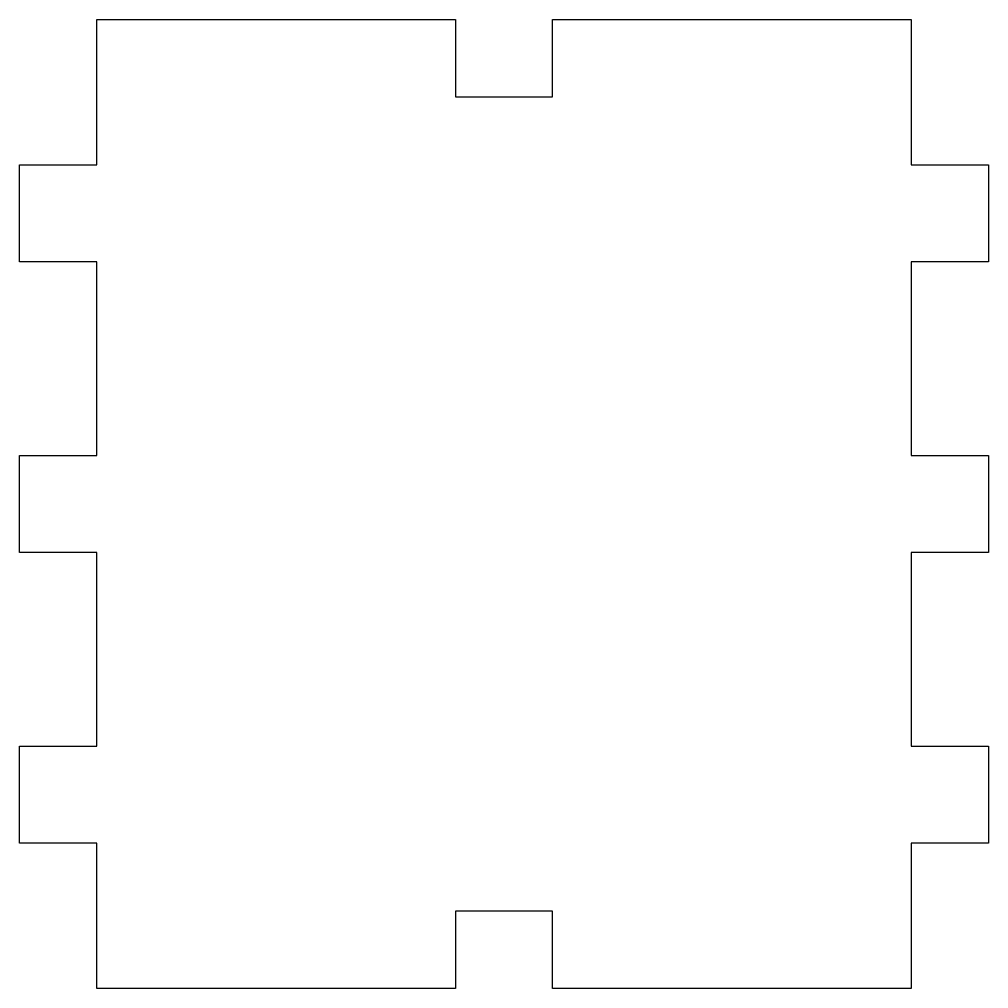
# Model space of a CAD drawing. Header units: millimetres. Extents: x 0 to 50, y -50 to 0.
import ezdxf

# ---------------------------------------------------------------- set-up
doc = ezdxf.new("R2010")
doc.units = ezdxf.units.MM
doc.layers.get('0').update_dxf_attribs({"linetype": 'CONTINUOUS'})

msp = doc.modelspace()

# ---------------------------------------------------------------- linework, layer by layer
msp.add_lwpolyline([(46, -42.5), (46, -50), (27.5, -50), (27.5, -46), (22.5, -46), (22.5, -50), (4, -50), (4, -42.5), (0, -42.5), (0, -37.5), (4, -37.5), (4, -27.5), (0, -27.5), (0, -22.5), (4, -22.5), (4, -12.5), (0, -12.5), (0, -7.5), (4, -7.5), (4, 0), (22.5, 0), (22.5, -4), (27.5, -4), (27.5, 0), (46, 0), (46, -7.5), (50, -7.5), (50, -12.5), (46, -12.5), (46, -22.5), (50, -22.5), (50, -27.5), (46, -27.5), (46, -37.5), (50, -37.5), (50, -42.5)], close=True)

doc.saveas('drawing.dxf')
